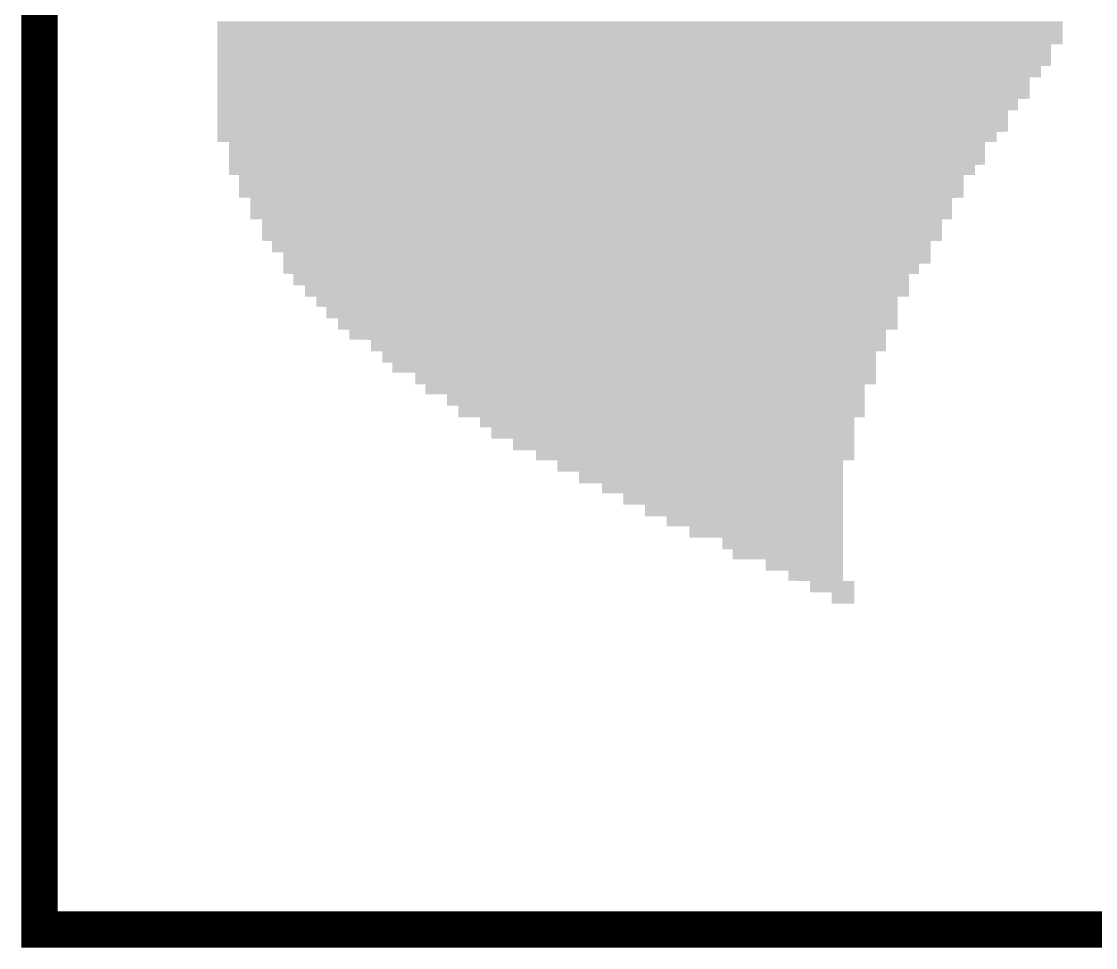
# Model space of a CAD drawing. Extents: x -0.1 to 19.1, y -0.1 to 48.8.
# Drawn here: x -0.013 to 0.736, y 47.487 to 48.133 of the extents above; entities that cross this region are included whole.
import ezdxf

# ---------------------------------------------------------------- set-up
doc = ezdxf.new("R2010")
doc.units = 0
doc.layers.add('08_ASSY2_GBR', color=7, linetype='CONTINUOUS')

msp = doc.modelspace()

# ---------------------------------------------------------------- linework, layer by layer
at = {"layer": '08_ASSY2_GBR', "const_width": 0.02518}
msp.add_lwpolyline([(6.071, 48.759), (0, 48.759), (0, 47.5), (6.071, 47.5)], dxfattribs=at)
at = {"layer": '08_ASSY2_GBR'}
for points in [[(0.12402, 48.132852), (0.12402, 48.13298), (0.713, 48.132852), (0.713128, 48.13298)], [(0.12402, 48.117054), (0.12402, 48.132852), (0.71298, 48.117054), (0.713, 48.132852)], [(0.12402, 48.117), (0.12402, 48.117054), (0.712926, 48.117), (0.71298, 48.117054)], [(0.12402, 48.11698), (0.12402, 48.117), (0.705128, 48.11698), (0.712926, 48.117)], [(0.12402, 48.116852), (0.12402, 48.11698), (0.705, 48.116852), (0.705128, 48.11698)], [(0.12402, 48.102054), (0.12402, 48.116852), (0.70498, 48.102054), (0.705, 48.116852)], [(0.12402, 48.102), (0.12402, 48.102054), (0.704926, 48.102), (0.70498, 48.102054)], [(0.12402, 48.10198), (0.12402, 48.102), (0.698128, 48.10198), (0.704926, 48.102)], [(0.12402, 48.101852), (0.12402, 48.10198), (0.698, 48.101852), (0.698128, 48.10198)], [(0.12402, 48.094054), (0.12402, 48.101852), (0.69798, 48.094054), (0.698, 48.101852)], [(0.12402, 48.094), (0.12402, 48.094054), (0.697926, 48.094), (0.69798, 48.094054)], [(0.12402, 48.09398), (0.12402, 48.094), (0.690128, 48.09398), (0.697926, 48.094)], [(0.12402, 48.093852), (0.12402, 48.09398), (0.69, 48.093852), (0.690128, 48.09398)], [(0.12402, 48.079054), (0.12402, 48.093852), (0.68998, 48.079054), (0.69, 48.093852)], [(0.12402, 48.079), (0.12402, 48.079054), (0.689926, 48.079), (0.68998, 48.079054)], [(0.12402, 48.07898), (0.12402, 48.079), (0.682128, 48.07898), (0.689926, 48.079)], [(0.12402, 48.078852), (0.12402, 48.07898), (0.682, 48.078852), (0.682128, 48.07898)], [(0.12402, 48.071054), (0.12402, 48.078852), (0.68198, 48.071054), (0.682, 48.078852)], [(0.12402, 48.071), (0.12402, 48.071054), (0.681926, 48.071), (0.68198, 48.071054)], [(0.12402, 48.07098), (0.12402, 48.071), (0.675128, 48.07098), (0.681926, 48.071)], [(0.12402, 48.070852), (0.12402, 48.07098), (0.675, 48.070852), (0.675128, 48.07098)], [(0.12402, 48.056054), (0.12402, 48.070852), (0.67498, 48.056054), (0.675, 48.070852)], [(0.12402, 48.056), (0.12402, 48.056054), (0.674926, 48.056), (0.67498, 48.056054)], [(0.12402, 48.05598), (0.12402, 48.056), (0.667128, 48.05598), (0.674926, 48.056)], [(0.12402, 48.055852), (0.12402, 48.05598), (0.667, 48.055852), (0.667128, 48.05598)], [(0.12402, 48.049054), (0.12402, 48.055852), (0.66698, 48.049054), (0.667, 48.055852)], [(0.124074, 48.049), (0.12402, 48.049054), (0.666926, 48.049), (0.66698, 48.049054)], [(0.131872, 48.04898), (0.131852, 48.049), (0.659128, 48.04898), (0.666926, 48.049)], [(0.13198, 48.048872), (0.131872, 48.04898), (0.65902, 48.048872), (0.659128, 48.04898)], [(0.131982, 48.048852), (0.13198, 48.048872), (0.659, 48.048852), (0.65902, 48.048872)], [(0.131994, 48.033054), (0.131982, 48.048852), (0.65898, 48.033054), (0.659, 48.048852)], [(0.131994, 48.033), (0.131994, 48.033054), (0.658926, 48.033), (0.65898, 48.033054)], [(0.131994, 48.03298), (0.131994, 48.033), (0.652128, 48.03298), (0.658926, 48.033)], [(0.131996, 48.032852), (0.131994, 48.03298), (0.652, 48.032852), (0.652128, 48.03298)], [(0.132, 48.026074), (0.131996, 48.032852), (0.65198, 48.026074), (0.652, 48.032852)], [(0.13202, 48.026054), (0.132, 48.026074), (0.65198, 48.026054), (0.65198, 48.026074)], [(0.132054, 48.02602), (0.13202, 48.026054), (0.651946, 48.02602), (0.65198, 48.026054)], [(0.138852, 48.026), (0.132054, 48.02602), (0.651926, 48.026), (0.651946, 48.02602)], [(0.138872, 48.02598), (0.138852, 48.026), (0.644128, 48.02598), (0.651926, 48.026)], [(0.13898, 48.025872), (0.138872, 48.02598), (0.64402, 48.025872), (0.644128, 48.02598)], [(0.138982, 48.025852), (0.13898, 48.025872), (0.644, 48.025852), (0.64402, 48.025872)], [(0.139, 48.010074), (0.138982, 48.025852), (0.64398, 48.010074), (0.644, 48.025852)], [(0.13902, 48.010054), (0.139, 48.010074), (0.64398, 48.010054), (0.64398, 48.010074)], [(0.139054, 48.01002), (0.13902, 48.010054), (0.643946, 48.01002), (0.64398, 48.010054)], [(0.146852, 48.01), (0.139054, 48.01002), (0.643926, 48.01), (0.643946, 48.01002)], [(0.146872, 48.00998), (0.146852, 48.01), (0.636128, 48.00998), (0.643926, 48.01)], [(0.14698, 48.009872), (0.146872, 48.00998), (0.63602, 48.009872), (0.636128, 48.00998)], [(0.146982, 48.009852), (0.14698, 48.009872), (0.636, 48.009852), (0.63602, 48.009872)], [(0.147, 47.995074), (0.146982, 48.009852), (0.63598, 47.995074), (0.636, 48.009852)], [(0.14702, 47.995054), (0.147, 47.995074), (0.63598, 47.995054), (0.63598, 47.995074)], [(0.147054, 47.99502), (0.14702, 47.995054), (0.635946, 47.99502), (0.63598, 47.995054)], [(0.154852, 47.995), (0.147054, 47.99502), (0.635926, 47.995), (0.635946, 47.99502)], [(0.154872, 47.99498), (0.154852, 47.995), (0.629128, 47.99498), (0.635926, 47.995)], [(0.15498, 47.994872), (0.154872, 47.99498), (0.62902, 47.994872), (0.629128, 47.99498)], [(0.154982, 47.994852), (0.15498, 47.994872), (0.629, 47.994852), (0.62902, 47.994872)], [(0.155, 47.980074), (0.154982, 47.994852), (0.62898, 47.980074), (0.629, 47.994852)], [(0.15502, 47.980054), (0.155, 47.980074), (0.62898, 47.980054), (0.62898, 47.980074)], [(0.155054, 47.98002), (0.15502, 47.980054), (0.628946, 47.98002), (0.62898, 47.980054)], [(0.161852, 47.98), (0.155054, 47.98002), (0.628926, 47.98), (0.628946, 47.98002)], [(0.161872, 47.97998), (0.161852, 47.98), (0.621128, 47.97998), (0.628926, 47.98)], [(0.16198, 47.979872), (0.161872, 47.97998), (0.62102, 47.979872), (0.621128, 47.97998)], [(0.161982, 47.979852), (0.16198, 47.979872), (0.621, 47.979852), (0.62102, 47.979872)], [(0.162, 47.972074), (0.161982, 47.979852), (0.62099, 47.972074), (0.621, 47.979852)], [(0.162054, 47.97202), (0.162, 47.972074), (0.62099, 47.97202), (0.62099, 47.972074)], [(0.169852, 47.972), (0.162054, 47.97202), (0.62099, 47.972), (0.62099, 47.97202)], [(0.16998, 47.971872), (0.169852, 47.972), (0.620988, 47.971872), (0.62099, 47.972)], [(0.169992, 47.964054), (0.16998, 47.971872), (0.62098, 47.964054), (0.620988, 47.971872)], [(0.169992, 47.964), (0.169992, 47.964054), (0.620926, 47.964), (0.62098, 47.964054)], [(0.169992, 47.96398), (0.169992, 47.964), (0.613128, 47.96398), (0.620926, 47.964)], [(0.169992, 47.963852), (0.169992, 47.96398), (0.613, 47.963852), (0.613128, 47.96398)], [(0.17, 47.957074), (0.169992, 47.963852), (0.61298, 47.957074), (0.613, 47.963852)], [(0.17002, 47.957054), (0.17, 47.957074), (0.61298, 47.957054), (0.61298, 47.957074)], [(0.170054, 47.95702), (0.17002, 47.957054), (0.612946, 47.95702), (0.61298, 47.957054)], [(0.176852, 47.957), (0.170054, 47.95702), (0.612926, 47.957), (0.612946, 47.95702)], [(0.176872, 47.95698), (0.176852, 47.957), (0.606128, 47.95698), (0.612926, 47.957)], [(0.17698, 47.956872), (0.176872, 47.95698), (0.60602, 47.956872), (0.606128, 47.95698)], [(0.176982, 47.956852), (0.17698, 47.956872), (0.606, 47.956852), (0.60602, 47.956872)], [(0.177, 47.949074), (0.176982, 47.956852), (0.60599, 47.949074), (0.606, 47.956852)], [(0.177054, 47.94902), (0.177, 47.949074), (0.60599, 47.94902), (0.60599, 47.949074)], [(0.184852, 47.949), (0.177054, 47.94902), (0.60599, 47.949), (0.60599, 47.94902)], [(0.18498, 47.948872), (0.184852, 47.949), (0.605988, 47.948872), (0.60599, 47.949)], [(0.185, 47.941074), (0.18498, 47.948872), (0.60598, 47.941074), (0.605988, 47.948872)], [(0.18502, 47.941054), (0.185, 47.941074), (0.60598, 47.941054), (0.60598, 47.941074)], [(0.185054, 47.94102), (0.18502, 47.941054), (0.605946, 47.94102), (0.60598, 47.941054)], [(0.192852, 47.941), (0.185054, 47.94102), (0.605926, 47.941), (0.605946, 47.94102)], [(0.192872, 47.94098), (0.192852, 47.941), (0.598128, 47.94098), (0.605926, 47.941)], [(0.19298, 47.940872), (0.192872, 47.94098), (0.59802, 47.940872), (0.598128, 47.94098)], [(0.192982, 47.940852), (0.19298, 47.940872), (0.598, 47.940852), (0.59802, 47.940872)], [(0.193, 47.934074), (0.192982, 47.940852), (0.597994, 47.934074), (0.598, 47.940852)], [(0.193054, 47.93402), (0.193, 47.934074), (0.597994, 47.93402), (0.597994, 47.934074)], [(0.199852, 47.934), (0.193054, 47.93402), (0.597992, 47.934), (0.597994, 47.93402)], [(0.19998, 47.933872), (0.199852, 47.934), (0.597992, 47.933872), (0.597992, 47.934)], [(0.2, 47.926074), (0.19998, 47.933872), (0.597986, 47.926074), (0.597992, 47.933872)], [(0.200054, 47.92602), (0.2, 47.926074), (0.597986, 47.92602), (0.597986, 47.926074)], [(0.207852, 47.926), (0.200054, 47.92602), (0.597986, 47.926), (0.597986, 47.92602)], [(0.20798, 47.925872), (0.207852, 47.926), (0.597986, 47.925872), (0.597986, 47.926)], [(0.208, 47.918074), (0.20798, 47.925872), (0.59798, 47.918074), (0.597986, 47.925872)], [(0.20802, 47.918054), (0.208, 47.918074), (0.59798, 47.918054), (0.59798, 47.918074)], [(0.208054, 47.91802), (0.20802, 47.918054), (0.597946, 47.91802), (0.59798, 47.918054)], [(0.215852, 47.918), (0.208054, 47.91802), (0.597926, 47.918), (0.597946, 47.91802)], [(0.215872, 47.91798), (0.215852, 47.918), (0.590128, 47.91798), (0.597926, 47.918)], [(0.21598, 47.917872), (0.215872, 47.91798), (0.59002, 47.917872), (0.590128, 47.91798)], [(0.215982, 47.917852), (0.21598, 47.917872), (0.59, 47.917852), (0.59002, 47.917872)], [(0.216, 47.911074), (0.215982, 47.917852), (0.58999, 47.911074), (0.59, 47.917852)], [(0.216054, 47.91102), (0.216, 47.911074), (0.58999, 47.91102), (0.58999, 47.911074)], [(0.230852, 47.911), (0.216054, 47.91102), (0.58999, 47.911), (0.58999, 47.91102)], [(0.23098, 47.910872), (0.230852, 47.911), (0.58999, 47.910872), (0.58999, 47.911)], [(0.231, 47.903074), (0.23098, 47.910872), (0.58998, 47.903074), (0.58999, 47.910872)], [(0.23102, 47.903054), (0.231, 47.903074), (0.58998, 47.903054), (0.58998, 47.903074)], [(0.231054, 47.90302), (0.23102, 47.903054), (0.589946, 47.90302), (0.58998, 47.903054)], [(0.238852, 47.903), (0.231054, 47.90302), (0.589926, 47.903), (0.589946, 47.90302)], [(0.238872, 47.90298), (0.238852, 47.903), (0.583128, 47.90298), (0.589926, 47.903)], [(0.23898, 47.902872), (0.238872, 47.90298), (0.58302, 47.902872), (0.583128, 47.90298)], [(0.238982, 47.902852), (0.23898, 47.902872), (0.583, 47.902852), (0.58302, 47.902872)], [(0.239, 47.895074), (0.238982, 47.902852), (0.582992, 47.895074), (0.583, 47.902852)], [(0.239054, 47.89502), (0.239, 47.895074), (0.582992, 47.89502), (0.582992, 47.895074)], [(0.245852, 47.895), (0.239054, 47.89502), (0.582992, 47.895), (0.582992, 47.89502)], [(0.24598, 47.894872), (0.245852, 47.895), (0.582992, 47.894872), (0.582992, 47.895)], [(0.246, 47.888074), (0.24598, 47.894872), (0.582986, 47.888074), (0.582992, 47.894872)], [(0.246054, 47.88802), (0.246, 47.888074), (0.582986, 47.88802), (0.582986, 47.888074)], [(0.261852, 47.888), (0.246054, 47.88802), (0.582986, 47.888), (0.582986, 47.88802)], [(0.26198, 47.887872), (0.261852, 47.888), (0.582986, 47.887872), (0.582986, 47.888)], [(0.262, 47.880074), (0.26198, 47.887872), (0.58298, 47.880074), (0.582986, 47.887872)], [(0.26202, 47.880054), (0.262, 47.880074), (0.58298, 47.880054), (0.58298, 47.880074)], [(0.262054, 47.88002), (0.26202, 47.880054), (0.582946, 47.88002), (0.58298, 47.880054)], [(0.268852, 47.88), (0.262054, 47.88002), (0.582926, 47.88), (0.582946, 47.88002)], [(0.268872, 47.87998), (0.268852, 47.88), (0.575128, 47.87998), (0.582926, 47.88)], [(0.26898, 47.879872), (0.268872, 47.87998), (0.57502, 47.879872), (0.575128, 47.87998)], [(0.268982, 47.879852), (0.26898, 47.879872), (0.575, 47.879852), (0.57502, 47.879872)], [(0.269, 47.873074), (0.268982, 47.879852), (0.574994, 47.873074), (0.575, 47.879852)], [(0.269054, 47.87302), (0.269, 47.873074), (0.574994, 47.87302), (0.574994, 47.873074)], [(0.283852, 47.873), (0.269054, 47.87302), (0.574992, 47.873), (0.574994, 47.87302)], [(0.28398, 47.872872), (0.283852, 47.873), (0.574992, 47.872872), (0.574992, 47.873)], [(0.284, 47.865074), (0.28398, 47.872872), (0.574986, 47.865074), (0.574992, 47.872872)], [(0.284054, 47.86502), (0.284, 47.865074), (0.574986, 47.86502), (0.574986, 47.865074)], [(0.291852, 47.865), (0.284054, 47.86502), (0.574986, 47.865), (0.574986, 47.86502)], [(0.29198, 47.864872), (0.291852, 47.865), (0.574986, 47.864872), (0.574986, 47.865)], [(0.292, 47.857074), (0.29198, 47.864872), (0.57498, 47.857074), (0.574986, 47.864872)], [(0.29202, 47.857054), (0.292, 47.857074), (0.57498, 47.857054), (0.57498, 47.857074)], [(0.292054, 47.85702), (0.29202, 47.857054), (0.574946, 47.85702), (0.57498, 47.857054)], [(0.306852, 47.857), (0.292054, 47.85702), (0.574926, 47.857), (0.574946, 47.85702)], [(0.306872, 47.85698), (0.306852, 47.857), (0.568128, 47.85698), (0.574926, 47.857)], [(0.30698, 47.856872), (0.306872, 47.85698), (0.56802, 47.856872), (0.568128, 47.85698)], [(0.306982, 47.856852), (0.30698, 47.856872), (0.568, 47.856852), (0.56802, 47.856872)], [(0.307, 47.850074), (0.306982, 47.856852), (0.567994, 47.850074), (0.568, 47.856852)], [(0.307054, 47.85002), (0.307, 47.850074), (0.567994, 47.85002), (0.567994, 47.850074)], [(0.314852, 47.85), (0.307054, 47.85002), (0.567994, 47.85), (0.567994, 47.85002)], [(0.31498, 47.849872), (0.314852, 47.85), (0.567994, 47.849872), (0.567994, 47.85)], [(0.315, 47.842074), (0.31498, 47.849872), (0.56799, 47.842074), (0.567994, 47.849872)], [(0.315054, 47.84202), (0.315, 47.842074), (0.56799, 47.84202), (0.56799, 47.842074)], [(0.329852, 47.842), (0.315054, 47.84202), (0.56799, 47.842), (0.56799, 47.84202)], [(0.32998, 47.841872), (0.329852, 47.842), (0.567988, 47.841872), (0.56799, 47.842)], [(0.33, 47.834074), (0.32998, 47.841872), (0.567984, 47.834074), (0.567988, 47.841872)], [(0.330054, 47.83402), (0.33, 47.834074), (0.567984, 47.83402), (0.567984, 47.834074)], [(0.345852, 47.834), (0.330054, 47.83402), (0.567984, 47.834), (0.567984, 47.83402)], [(0.34598, 47.833872), (0.345852, 47.834), (0.567984, 47.833872), (0.567984, 47.834)], [(0.346, 47.827074), (0.34598, 47.833872), (0.56798, 47.827074), (0.567984, 47.833872)], [(0.34602, 47.827054), (0.346, 47.827074), (0.56798, 47.827054), (0.56798, 47.827074)], [(0.346054, 47.82702), (0.34602, 47.827054), (0.567946, 47.82702), (0.56798, 47.827054)], [(0.360852, 47.827), (0.346054, 47.82702), (0.567926, 47.827), (0.567946, 47.82702)], [(0.360872, 47.82698), (0.360852, 47.827), (0.560128, 47.82698), (0.567926, 47.827)], [(0.36098, 47.826872), (0.360872, 47.82698), (0.56002, 47.826872), (0.560128, 47.82698)], [(0.360982, 47.826852), (0.36098, 47.826872), (0.56, 47.826852), (0.56002, 47.826872)], [(0.361, 47.819074), (0.360982, 47.826852), (0.560002, 47.819074), (0.56, 47.826852)], [(0.361054, 47.81902), (0.361, 47.819074), (0.560002, 47.81902), (0.560002, 47.819074)], [(0.375852, 47.819), (0.361054, 47.81902), (0.560002, 47.819), (0.560002, 47.81902)], [(0.37598, 47.818872), (0.375852, 47.819), (0.560002, 47.818872), (0.560002, 47.819)], [(0.376, 47.811074), (0.37598, 47.818872), (0.560004, 47.811074), (0.560002, 47.818872)], [(0.376054, 47.81102), (0.376, 47.811074), (0.560004, 47.81102), (0.560004, 47.811074)], [(0.391852, 47.811), (0.376054, 47.81102), (0.560004, 47.811), (0.560004, 47.81102)], [(0.39198, 47.810872), (0.391852, 47.811), (0.560004, 47.810872), (0.560004, 47.811)], [(0.392, 47.804074), (0.39198, 47.810872), (0.560006, 47.804074), (0.560004, 47.810872)], [(0.392054, 47.80402), (0.392, 47.804074), (0.560006, 47.80402), (0.560006, 47.804074)], [(0.406852, 47.804), (0.392054, 47.80402), (0.560006, 47.804), (0.560006, 47.80402)], [(0.40698, 47.803872), (0.406852, 47.804), (0.560006, 47.803872), (0.560006, 47.804)], [(0.407, 47.796074), (0.40698, 47.803872), (0.560008, 47.796074), (0.560006, 47.803872)], [(0.407054, 47.79602), (0.407, 47.796074), (0.560008, 47.79602), (0.560008, 47.796074)], [(0.421852, 47.796), (0.407054, 47.79602), (0.560008, 47.796), (0.560008, 47.79602)], [(0.42198, 47.795872), (0.421852, 47.796), (0.560008, 47.795872), (0.560008, 47.796)], [(0.422, 47.788074), (0.42198, 47.795872), (0.56001, 47.788074), (0.560008, 47.795872)], [(0.422054, 47.78802), (0.422, 47.788074), (0.56001, 47.78802), (0.56001, 47.788074)], [(0.436852, 47.788), (0.422054, 47.78802), (0.56001, 47.788), (0.56001, 47.78802)], [(0.43698, 47.787872), (0.436852, 47.788), (0.56001, 47.787872), (0.56001, 47.788)], [(0.437, 47.781074), (0.43698, 47.787872), (0.560012, 47.781074), (0.56001, 47.787872)], [(0.437054, 47.78102), (0.437, 47.781074), (0.560012, 47.78102), (0.560012, 47.781074)], [(0.452852, 47.781), (0.437054, 47.78102), (0.560012, 47.781), (0.560012, 47.78102)], [(0.45298, 47.780872), (0.452852, 47.781), (0.560012, 47.780872), (0.560012, 47.781)], [(0.453, 47.773074), (0.45298, 47.780872), (0.560014, 47.773074), (0.560012, 47.780872)], [(0.453054, 47.77302), (0.453, 47.773074), (0.560014, 47.77302), (0.560014, 47.773074)], [(0.475852, 47.773), (0.453054, 47.77302), (0.560014, 47.773), (0.560014, 47.77302)], [(0.47598, 47.772872), (0.475852, 47.773), (0.560014, 47.772872), (0.560014, 47.773)], [(0.476, 47.765074), (0.47598, 47.772872), (0.560016, 47.765074), (0.560014, 47.772872)], [(0.476054, 47.76502), (0.476, 47.765074), (0.560016, 47.76502), (0.560016, 47.765074)], [(0.482852, 47.765), (0.476054, 47.76502), (0.560016, 47.765), (0.560016, 47.76502)], [(0.48298, 47.764872), (0.482852, 47.765), (0.560016, 47.764872), (0.560016, 47.765)], [(0.483, 47.758074), (0.48298, 47.764872), (0.560018, 47.758074), (0.560016, 47.764872)], [(0.483054, 47.75802), (0.483, 47.758074), (0.560018, 47.75802), (0.560018, 47.758074)], [(0.505852, 47.758), (0.483054, 47.75802), (0.560018, 47.758), (0.560018, 47.75802)], [(0.50598, 47.757872), (0.505852, 47.758), (0.560018, 47.757872), (0.560018, 47.758)], [(0.506, 47.750074), (0.50598, 47.757872), (0.56002, 47.750074), (0.560018, 47.757872)], [(0.506054, 47.75002), (0.506, 47.750074), (0.56002, 47.75002), (0.56002, 47.750074)], [(0.521852, 47.75), (0.506054, 47.75002), (0.56002, 47.75), (0.56002, 47.75002)], [(0.52198, 47.749872), (0.521852, 47.75), (0.56002, 47.749872), (0.56002, 47.75)], [(0.522, 47.743128), (0.52198, 47.749872), (0.56002, 47.743128), (0.56002, 47.749872)], [(0.522, 47.743074), (0.522, 47.743128), (0.560074, 47.743074), (0.56002, 47.743128)], [(0.522054, 47.74302), (0.522, 47.743074), (0.560128, 47.74302), (0.560074, 47.743074)], [(0.536852, 47.743), (0.522054, 47.74302), (0.560148, 47.743), (0.560128, 47.74302)], [(0.536872, 47.74298), (0.536852, 47.743), (0.567946, 47.74298), (0.560148, 47.743)], [(0.536924, 47.742928), (0.536872, 47.74298), (0.568, 47.742928), (0.567946, 47.74298)], [(0.53698, 47.742872), (0.536924, 47.742928), (0.567998, 47.742872), (0.568, 47.742928)], [(0.537, 47.735074), (0.53698, 47.742872), (0.56799, 47.735074), (0.567998, 47.742872)], [(0.537054, 47.73502), (0.537, 47.735074), (0.56799, 47.73502), (0.56799, 47.735074)], [(0.551852, 47.735), (0.537054, 47.73502), (0.56799, 47.735), (0.56799, 47.73502)], [(0.55198, 47.734872), (0.551852, 47.735), (0.567988, 47.734872), (0.56799, 47.735)], [(0.552, 47.727074), (0.55198, 47.734872), (0.56798, 47.727074), (0.567988, 47.734872)], [(0.55202, 47.727054), (0.552, 47.727074), (0.56798, 47.727054), (0.56798, 47.727074)], [(0.552054, 47.72702), (0.55202, 47.727054), (0.567946, 47.72702), (0.56798, 47.727054)], [(0.567928, 47.727), (0.552054, 47.72702), (0.567928, 47.727), (0.567946, 47.72702)]]:
    msp.add_solid(points, dxfattribs=at)

doc.saveas('drawing.dxf')
